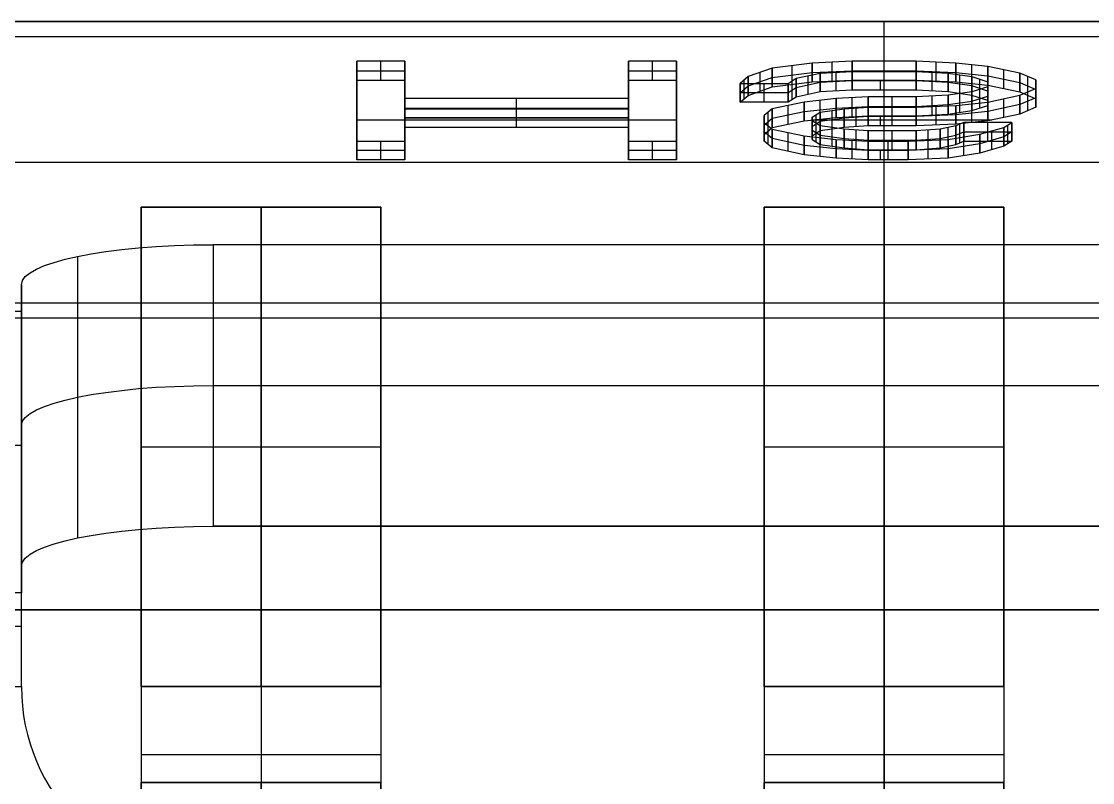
# Model space of a CAD drawing. Header units: inches. Extents: x 0 to 2.1, y -0.07 to 2.7.
# Drawn here: x 1.46693 to 1.51093, y 0.14563 to 0.17687 of the extents above; entities that cross this region are included whole.
import ezdxf

# ---------------------------------------------------------------- set-up
doc = ezdxf.new("R2010")
doc.units = ezdxf.units.IN
doc.header["$LTSCALE"] = 0.03937
doc.header["$MEASUREMENT"] = 0
doc.layers.add('freetronics11$components', color=254, linetype='Continuous', true_color=0xe6e6e6)

msp = doc.modelspace()

# ---------------------------------------------------------------- linework, layer by layer
at = {"layer": 'freetronics11$components', "color": 254, "true_color": 0xe6e6e6}
for p, q in [((1.43937, 0.176869, -0.094997), (1.565354, 0.176869, -0.094997)), ((1.565354, 0.176869, -0.094997), (1.43937, 0.176869, -0.094997)), ((1.502362, 0.175232, -0.102699), (1.502362, 0.176869, -0.094997)), ((1.502362, 0.165316, -0.092541), (1.502362, 0.176869, -0.094997)), ((1.591692, 0.176239, -0.097959), (1.413033, 0.176239, -0.097959)), ((1.482677, 0.175232, -0.102699), (1.480709, 0.175232, -0.102699)), ((1.480709, 0.175232, -0.102699), (1.480709, 0.171958, -0.118103)), ((1.482677, 0.175232, -0.102699), (1.480709, 0.175232, -0.102699)), ((1.480709, 0.175232, -0.102699), (1.480709, 0.174462, -0.102535)), ((1.480709, 0.175232, -0.102699), (1.480709, 0.171958, -0.118103)), ((1.480709, 0.174462, -0.102535), (1.480709, 0.175232, -0.102699)), ((1.481693, 0.174462, -0.102535), (1.481693, 0.175232, -0.102699)), ((1.482677, 0.173699, -0.109909), (1.482677, 0.175232, -0.102699)), ((1.482677, 0.173699, -0.109909), (1.482677, 0.175232, -0.102699)), ((1.482677, 0.175232, -0.102699), (1.482677, 0.174462, -0.102535)), ((1.482677, 0.174462, -0.102535), (1.482677, 0.175232, -0.102699)), ((1.493832, 0.175232, -0.102699), (1.491864, 0.175232, -0.102699)), ((1.491864, 0.175232, -0.102699), (1.491864, 0.173699, -0.109909)), ((1.493832, 0.175232, -0.102699), (1.491864, 0.175232, -0.102699)), ((1.491864, 0.175232, -0.102699), (1.491864, 0.174462, -0.102535)), ((1.491864, 0.175232, -0.102699), (1.491864, 0.173699, -0.109909)), ((1.491864, 0.174462, -0.102535), (1.491864, 0.175232, -0.102699)), ((1.492848, 0.174462, -0.102535), (1.492848, 0.175232, -0.102699)), ((1.493832, 0.171958, -0.118103), (1.493832, 0.175232, -0.102699)), ((1.493832, 0.171958, -0.118103), (1.493832, 0.175232, -0.102699)), ((1.493832, 0.175232, -0.102699), (1.493832, 0.174462, -0.102535)), ((1.493832, 0.174462, -0.102535), (1.493832, 0.175232, -0.102699)), ((1.499409, 0.175162, -0.103026), (1.497769, 0.174953, -0.10401)), ((1.499409, 0.175162, -0.103026), (1.497769, 0.174953, -0.10401)), ((1.50105, 0.175232, -0.102699), (1.499409, 0.175162, -0.103026)), ((1.50105, 0.175232, -0.102699), (1.499409, 0.175162, -0.103026)), ((1.499409, 0.175162, -0.103026), (1.499409, 0.174392, -0.102863)), ((1.499409, 0.174392, -0.102863), (1.499409, 0.175162, -0.103026)), ((1.50023, 0.174427, -0.102699), (1.50023, 0.175197, -0.102863)), ((1.503675, 0.175232, -0.102699), (1.50105, 0.175232, -0.102699)), ((1.503675, 0.175232, -0.102699), (1.50105, 0.175232, -0.102699)), ((1.50105, 0.175232, -0.102699), (1.50105, 0.174462, -0.102535)), ((1.50105, 0.174462, -0.102535), (1.50105, 0.175232, -0.102699)), ((1.502362, 0.174462, -0.102535), (1.502362, 0.175232, -0.102699)), ((1.505315, 0.175162, -0.103026), (1.503675, 0.175232, -0.102699)), ((1.505315, 0.175162, -0.103026), (1.503675, 0.175232, -0.102699)), ((1.503675, 0.175232, -0.102699), (1.503675, 0.174462, -0.102535)), ((1.503675, 0.174462, -0.102535), (1.503675, 0.175232, -0.102699)), ((1.504495, 0.174427, -0.102699), (1.504495, 0.175197, -0.102863)), ((1.506627, 0.175023, -0.103682), (1.505315, 0.175162, -0.103026)), ((1.506627, 0.175023, -0.103682), (1.505315, 0.175162, -0.103026)), ((1.505315, 0.175162, -0.103026), (1.505315, 0.174392, -0.102863)), ((1.505315, 0.174392, -0.102863), (1.505315, 0.175162, -0.103026)), ((1.480709, 0.174847, -0.102617), (1.482677, 0.174847, -0.102617)), ((1.480709, 0.171573, -0.118021), (1.480709, 0.174847, -0.102617)), ((1.482677, 0.174847, -0.102617), (1.482677, 0.173314, -0.109827)), ((1.491864, 0.174847, -0.102617), (1.493832, 0.174847, -0.102617)), ((1.491864, 0.173314, -0.109827), (1.491864, 0.174847, -0.102617)), ((1.493832, 0.174847, -0.102617), (1.493832, 0.171573, -0.118021)), ((1.497769, 0.174953, -0.10401), (1.496785, 0.174605, -0.105648)), ((1.497769, 0.174953, -0.10401), (1.496785, 0.174605, -0.105648)), ((1.497277, 0.174009, -0.104665), (1.497277, 0.174779, -0.104829)), ((1.497769, 0.174953, -0.10401), (1.497769, 0.174183, -0.103846)), ((1.497769, 0.174183, -0.103846), (1.497769, 0.174953, -0.10401)), ((1.497769, 0.174568, -0.103928), (1.499409, 0.174777, -0.102945)), ((1.498589, 0.174287, -0.103354), (1.498589, 0.175058, -0.103518)), ((1.498753, 0.174535, -0.105976), (1.499738, 0.174744, -0.104993)), ((1.498753, 0.174535, -0.105976), (1.499738, 0.174744, -0.104993)), ((1.499409, 0.174777, -0.102945), (1.50105, 0.174847, -0.102617)), ((1.499738, 0.174744, -0.104993), (1.50105, 0.174814, -0.104665)), ((1.499738, 0.174744, -0.104993), (1.50105, 0.174814, -0.104665)), ((1.499738, 0.174744, -0.104993), (1.499738, 0.173974, -0.104829)), ((1.499738, 0.173974, -0.104829), (1.499738, 0.174744, -0.104993)), ((1.500394, 0.174009, -0.104665), (1.500394, 0.174779, -0.104829)), ((1.50105, 0.174847, -0.102617), (1.503675, 0.174847, -0.102617)), ((1.50105, 0.174814, -0.104665), (1.503675, 0.174814, -0.104665)), ((1.50105, 0.174814, -0.104665), (1.50105, 0.174044, -0.104501)), ((1.50105, 0.174814, -0.104665), (1.503675, 0.174814, -0.104665)), ((1.50105, 0.174044, -0.104501), (1.50105, 0.174814, -0.104665)), ((1.502362, 0.173769, -0.109581), (1.502362, 0.174814, -0.104665)), ((1.502362, 0.174044, -0.104501), (1.502362, 0.174814, -0.104665)), ((1.503675, 0.174847, -0.102617), (1.505315, 0.174777, -0.102945)), ((1.503675, 0.174814, -0.104665), (1.504987, 0.174744, -0.104993)), ((1.503675, 0.174814, -0.104665), (1.503675, 0.174044, -0.104501)), ((1.503675, 0.174814, -0.104665), (1.504987, 0.174744, -0.104993)), ((1.503675, 0.174044, -0.104501), (1.503675, 0.174814, -0.104665)), ((1.504331, 0.174009, -0.104665), (1.504331, 0.174779, -0.104829)), ((1.504987, 0.174744, -0.104993), (1.505971, 0.174605, -0.105648)), ((1.504987, 0.174744, -0.104993), (1.504987, 0.173974, -0.104829)), ((1.504987, 0.174744, -0.104993), (1.505971, 0.174605, -0.105648)), ((1.504987, 0.173974, -0.104829), (1.504987, 0.174744, -0.104993)), ((1.505315, 0.174777, -0.102945), (1.506627, 0.174638, -0.1036)), ((1.505479, 0.173904, -0.105157), (1.505479, 0.174674, -0.105321)), ((1.505971, 0.174322, -0.10319), (1.505971, 0.175092, -0.103354)), ((1.50794, 0.174744, -0.104993), (1.506627, 0.175023, -0.103682)), ((1.50794, 0.174744, -0.104993), (1.506627, 0.175023, -0.103682)), ((1.506627, 0.175023, -0.103682), (1.506627, 0.174253, -0.103518)), ((1.506627, 0.174253, -0.103518), (1.506627, 0.175023, -0.103682)), ((1.507283, 0.174113, -0.104174), (1.507283, 0.174883, -0.104337)), ((1.508596, 0.174466, -0.106304), (1.50794, 0.174744, -0.104993)), ((1.508596, 0.174466, -0.106304), (1.50794, 0.174744, -0.104993)), ((1.50794, 0.174744, -0.104993), (1.50794, 0.173974, -0.104829)), ((1.50794, 0.173974, -0.104829), (1.50794, 0.174744, -0.104993)), ((1.480709, 0.174462, -0.102535), (1.482677, 0.174462, -0.102535)), ((1.480709, 0.171187, -0.117939), (1.480709, 0.174462, -0.102535)), ((1.480709, 0.171187, -0.117939), (1.480709, 0.174462, -0.102535)), ((1.480709, 0.174462, -0.102535), (1.482677, 0.174462, -0.102535)), ((1.482677, 0.173695, -0.10614), (1.482677, 0.174466, -0.106304)), ((1.482677, 0.174462, -0.102535), (1.482677, 0.172929, -0.109745)), ((1.482677, 0.174462, -0.102535), (1.482677, 0.172929, -0.109745)), ((1.491864, 0.173695, -0.10614), (1.491864, 0.174466, -0.106304)), ((1.491864, 0.174462, -0.102535), (1.493832, 0.174462, -0.102535)), ((1.491864, 0.172929, -0.109745), (1.491864, 0.174462, -0.102535)), ((1.491864, 0.172929, -0.109745), (1.491864, 0.174462, -0.102535)), ((1.491864, 0.174462, -0.102535), (1.493832, 0.174462, -0.102535)), ((1.493832, 0.174462, -0.102535), (1.493832, 0.171187, -0.117939)), ((1.493832, 0.174462, -0.102535), (1.493832, 0.171187, -0.117939)), ((1.496785, 0.174605, -0.105648), (1.496457, 0.174326, -0.106959)), ((1.496785, 0.174605, -0.105648), (1.496457, 0.174326, -0.106959)), ((1.496457, 0.174326, -0.106959), (1.498425, 0.174326, -0.106959)), ((1.496457, 0.174326, -0.106959), (1.496457, 0.173556, -0.106796)), ((1.496457, 0.174326, -0.106959), (1.498425, 0.174326, -0.106959)), ((1.496457, 0.173556, -0.106796), (1.496457, 0.174326, -0.106959)), ((1.496621, 0.173695, -0.10614), (1.496621, 0.174466, -0.106304)), ((1.496785, 0.174605, -0.105648), (1.496785, 0.173835, -0.105485)), ((1.496785, 0.173835, -0.105485), (1.496785, 0.174605, -0.105648)), ((1.496785, 0.17422, -0.105566), (1.497769, 0.174568, -0.103928)), ((1.497441, 0.173556, -0.106796), (1.497441, 0.174326, -0.106959)), ((1.497769, 0.174183, -0.103846), (1.499409, 0.174392, -0.102863)), ((1.497769, 0.174183, -0.103846), (1.499409, 0.174392, -0.102863)), ((1.498425, 0.174326, -0.106959), (1.498753, 0.174535, -0.105976)), ((1.498425, 0.174326, -0.106959), (1.498753, 0.174535, -0.105976)), ((1.498425, 0.174326, -0.106959), (1.498425, 0.173556, -0.106796)), ((1.498425, 0.173556, -0.106796), (1.498425, 0.174326, -0.106959)), ((1.498589, 0.17366, -0.106304), (1.498589, 0.174431, -0.106468)), ((1.498753, 0.174535, -0.105976), (1.498753, 0.173765, -0.105812)), ((1.498753, 0.173765, -0.105812), (1.498753, 0.174535, -0.105976)), ((1.499738, 0.174359, -0.104911), (1.498753, 0.17415, -0.105894)), ((1.499245, 0.173869, -0.105321), (1.499245, 0.17464, -0.105484)), ((1.499409, 0.174392, -0.102863), (1.50105, 0.174462, -0.102535)), ((1.499409, 0.174392, -0.102863), (1.50105, 0.174462, -0.102535)), ((1.50105, 0.174429, -0.104583), (1.499738, 0.174359, -0.104911)), ((1.50105, 0.174462, -0.102535), (1.503675, 0.174462, -0.102535)), ((1.50105, 0.174462, -0.102535), (1.503675, 0.174462, -0.102535)), ((1.503675, 0.174429, -0.104583), (1.50105, 0.174429, -0.104583)), ((1.502198, 0.174462, -0.102535), (1.502198, 0.174044, -0.104501)), ((1.503675, 0.174462, -0.102535), (1.505315, 0.174392, -0.102863)), ((1.503675, 0.174462, -0.102535), (1.505315, 0.174392, -0.102863)), ((1.504987, 0.174359, -0.104911), (1.503675, 0.174429, -0.104583)), ((1.505971, 0.17422, -0.105566), (1.504987, 0.174359, -0.104911)), ((1.505315, 0.174392, -0.102863), (1.506627, 0.174253, -0.103518)), ((1.505315, 0.174392, -0.102863), (1.506627, 0.174253, -0.103518)), ((1.505971, 0.174605, -0.105648), (1.506627, 0.174396, -0.106632)), ((1.505971, 0.174605, -0.105648), (1.505971, 0.173835, -0.105485)), ((1.505971, 0.174605, -0.105648), (1.506627, 0.174396, -0.106632)), ((1.505971, 0.173835, -0.105485), (1.505971, 0.174605, -0.105648)), ((1.506299, 0.17373, -0.105976), (1.506299, 0.1745, -0.10614)), ((1.506627, 0.174638, -0.1036), (1.50794, 0.174359, -0.104911)), ((1.506627, 0.174396, -0.106632), (1.506627, 0.174187, -0.107615)), ((1.506627, 0.174396, -0.106632), (1.506627, 0.173626, -0.106468)), ((1.506627, 0.174396, -0.106632), (1.506627, 0.174187, -0.107615)), ((1.506627, 0.173626, -0.106468), (1.506627, 0.174396, -0.106632)), ((1.506627, 0.173521, -0.106959), (1.506627, 0.174291, -0.107123)), ((1.506627, 0.174253, -0.103518), (1.50794, 0.173974, -0.104829)), ((1.506627, 0.174253, -0.103518), (1.50794, 0.173974, -0.104829)), ((1.50794, 0.174359, -0.104911), (1.508596, 0.17408, -0.106222)), ((1.508268, 0.173835, -0.105485), (1.508268, 0.174605, -0.105648)), ((1.508596, 0.174117, -0.107943), (1.508596, 0.174466, -0.106304)), ((1.508596, 0.174117, -0.107943), (1.508596, 0.174466, -0.106304)), ((1.508596, 0.174466, -0.106304), (1.508596, 0.173695, -0.10614)), ((1.508596, 0.173695, -0.10614), (1.508596, 0.174466, -0.106304)), ((1.508596, 0.173521, -0.106959), (1.508596, 0.174291, -0.107123)), ((1.496457, 0.173941, -0.106877), (1.496785, 0.17422, -0.105566)), ((1.498425, 0.173941, -0.106877), (1.496457, 0.173941, -0.106877)), ((1.496457, 0.173556, -0.106796), (1.496785, 0.173835, -0.105485)), ((1.496457, 0.173556, -0.106796), (1.496785, 0.173835, -0.105485)), ((1.496785, 0.173835, -0.105485), (1.497769, 0.174183, -0.103846)), ((1.496785, 0.173835, -0.105485), (1.497769, 0.174183, -0.103846)), ((1.498753, 0.17415, -0.105894), (1.498425, 0.173941, -0.106877)), ((1.499738, 0.173974, -0.104829), (1.498753, 0.173765, -0.105812)), ((1.499738, 0.173974, -0.104829), (1.498753, 0.173765, -0.105812)), ((1.50105, 0.174044, -0.104501), (1.499738, 0.173974, -0.104829)), ((1.50105, 0.174044, -0.104501), (1.499738, 0.173974, -0.104829)), ((1.503675, 0.174044, -0.104501), (1.50105, 0.174044, -0.104501)), ((1.503675, 0.174044, -0.104501), (1.50105, 0.174044, -0.104501)), ((1.504987, 0.173974, -0.104829), (1.503675, 0.174044, -0.104501)), ((1.504987, 0.173974, -0.104829), (1.503675, 0.174044, -0.104501)), ((1.504987, 0.173839, -0.109253), (1.503675, 0.173769, -0.109581)), ((1.504987, 0.173839, -0.109253), (1.503675, 0.173769, -0.109581)), ((1.504331, 0.173034, -0.109254), (1.504331, 0.173804, -0.109417)), ((1.505971, 0.173978, -0.108598), (1.504987, 0.173839, -0.109253)), ((1.505971, 0.173978, -0.108598), (1.504987, 0.173839, -0.109253)), ((1.505971, 0.173835, -0.105485), (1.504987, 0.173974, -0.104829)), ((1.505971, 0.173835, -0.105485), (1.504987, 0.173974, -0.104829)), ((1.504987, 0.173839, -0.109253), (1.504987, 0.173068, -0.10909)), ((1.504987, 0.173068, -0.10909), (1.504987, 0.173839, -0.109253)), ((1.505479, 0.173138, -0.108762), (1.505479, 0.173908, -0.108926)), ((1.506627, 0.174011, -0.10655), (1.505971, 0.17422, -0.105566)), ((1.506627, 0.174187, -0.107615), (1.505971, 0.173978, -0.108598)), ((1.506627, 0.174187, -0.107615), (1.505971, 0.173978, -0.108598)), ((1.505971, 0.173978, -0.108598), (1.505971, 0.173208, -0.108434)), ((1.505971, 0.173208, -0.108434), (1.505971, 0.173978, -0.108598)), ((1.506627, 0.173626, -0.106468), (1.505971, 0.173835, -0.105485)), ((1.506627, 0.173626, -0.106468), (1.505971, 0.173835, -0.105485)), ((1.505971, 0.173593, -0.108516), (1.506627, 0.173802, -0.107533)), ((1.506299, 0.173312, -0.107943), (1.506299, 0.174082, -0.108106)), ((1.506627, 0.174187, -0.107615), (1.506627, 0.173417, -0.107451)), ((1.506627, 0.173417, -0.107451), (1.506627, 0.174187, -0.107615)), ((1.506627, 0.173802, -0.107533), (1.506627, 0.174011, -0.10655)), ((1.506627, 0.17356, -0.110564), (1.50794, 0.173839, -0.109253)), ((1.506627, 0.17356, -0.110564), (1.50794, 0.173839, -0.109253)), ((1.50794, 0.173839, -0.109253), (1.508596, 0.174117, -0.107943)), ((1.50794, 0.173839, -0.109253), (1.508596, 0.174117, -0.107943)), ((1.50794, 0.173974, -0.104829), (1.508596, 0.173695, -0.10614)), ((1.50794, 0.173974, -0.104829), (1.508596, 0.173695, -0.10614)), ((1.50794, 0.173839, -0.109253), (1.50794, 0.173068, -0.10909)), ((1.50794, 0.173068, -0.10909), (1.50794, 0.173839, -0.109253)), ((1.508268, 0.173208, -0.108434), (1.508268, 0.173978, -0.108598)), ((1.508596, 0.174117, -0.107943), (1.508596, 0.173347, -0.107779)), ((1.508596, 0.173347, -0.107779), (1.508596, 0.174117, -0.107943)), ((1.508596, 0.17408, -0.106222), (1.508596, 0.173732, -0.107861)), ((1.480709, 0.172825, -0.110237), (1.480709, 0.173595, -0.110401)), ((1.491864, 0.173699, -0.109909), (1.482677, 0.173699, -0.109909)), ((1.482677, 0.172929, -0.109745), (1.482677, 0.173699, -0.109909)), ((1.491864, 0.173699, -0.109909), (1.482677, 0.173699, -0.109909)), ((1.482677, 0.173699, -0.109909), (1.482677, 0.172929, -0.109745)), ((1.48727, 0.172929, -0.109745), (1.48727, 0.173699, -0.109909)), ((1.491864, 0.173699, -0.109909), (1.491864, 0.172929, -0.109745)), ((1.491864, 0.172929, -0.109745), (1.491864, 0.173699, -0.109909)), ((1.493832, 0.172825, -0.110237), (1.493832, 0.173595, -0.110401)), ((1.498425, 0.173556, -0.106796), (1.496457, 0.173556, -0.106796)), ((1.498425, 0.173556, -0.106796), (1.496457, 0.173556, -0.106796)), ((1.499081, 0.17356, -0.110564), (1.497769, 0.173281, -0.111875)), ((1.499081, 0.17356, -0.110564), (1.497769, 0.173281, -0.111875)), ((1.498753, 0.173765, -0.105812), (1.498425, 0.173556, -0.106796)), ((1.498753, 0.173765, -0.105812), (1.498425, 0.173556, -0.106796)), ((1.498425, 0.17265, -0.111056), (1.498425, 0.173421, -0.11122)), ((1.500394, 0.173699, -0.109909), (1.499081, 0.17356, -0.110564)), ((1.500394, 0.173699, -0.109909), (1.499081, 0.17356, -0.110564)), ((1.499081, 0.17356, -0.110564), (1.499081, 0.17279, -0.110401)), ((1.499081, 0.17279, -0.110401), (1.499081, 0.17356, -0.110564)), ((1.499738, 0.172859, -0.110073), (1.499738, 0.17363, -0.110237)), ((1.501706, 0.173769, -0.109581), (1.500394, 0.173699, -0.109909)), ((1.501706, 0.173769, -0.109581), (1.500394, 0.173699, -0.109909)), ((1.500394, 0.173699, -0.109909), (1.500394, 0.172929, -0.109745)), ((1.500394, 0.172929, -0.109745), (1.500394, 0.173699, -0.109909)), ((1.500394, 0.173314, -0.109827), (1.501706, 0.173384, -0.109499)), ((1.500722, 0.173281, -0.111875), (1.501706, 0.173351, -0.111548)), ((1.500722, 0.173281, -0.111875), (1.501706, 0.173351, -0.111548)), ((1.50105, 0.172964, -0.109581), (1.50105, 0.173734, -0.109745)), ((1.503675, 0.173769, -0.109581), (1.501706, 0.173769, -0.109581)), ((1.503675, 0.173769, -0.109581), (1.501706, 0.173769, -0.109581)), ((1.501706, 0.173769, -0.109581), (1.501706, 0.172999, -0.109418)), ((1.501706, 0.172999, -0.109418), (1.501706, 0.173769, -0.109581)), ((1.501706, 0.173384, -0.109499), (1.503675, 0.173384, -0.109499)), ((1.501706, 0.173351, -0.111548), (1.503675, 0.173351, -0.111548)), ((1.501706, 0.173351, -0.111548), (1.501706, 0.172581, -0.111384)), ((1.501706, 0.173351, -0.111548), (1.503675, 0.173351, -0.111548)), ((1.501706, 0.172581, -0.111384), (1.501706, 0.173351, -0.111548)), ((1.502362, 0.172376, -0.116136), (1.502362, 0.173351, -0.111548)), ((1.50269, 0.172999, -0.109418), (1.50269, 0.173769, -0.109581)), ((1.50269, 0.172581, -0.111384), (1.50269, 0.173351, -0.111548)), ((1.503675, 0.173769, -0.109581), (1.503675, 0.172999, -0.109418)), ((1.503675, 0.172999, -0.109418), (1.503675, 0.173769, -0.109581)), ((1.503675, 0.173384, -0.109499), (1.504987, 0.173453, -0.109172)), ((1.503675, 0.173351, -0.111548), (1.505315, 0.173421, -0.11122)), ((1.503675, 0.173351, -0.111548), (1.505315, 0.173421, -0.11122)), ((1.503675, 0.173351, -0.111548), (1.503675, 0.172581, -0.111384)), ((1.503675, 0.172581, -0.111384), (1.503675, 0.173351, -0.111548)), ((1.504495, 0.172616, -0.11122), (1.504495, 0.173386, -0.111384)), ((1.504987, 0.173453, -0.109172), (1.505971, 0.173593, -0.108516)), ((1.505315, 0.173421, -0.11122), (1.506627, 0.17356, -0.110564)), ((1.505315, 0.173421, -0.11122), (1.506627, 0.17356, -0.110564)), ((1.505315, 0.173421, -0.11122), (1.505315, 0.17265, -0.111056)), ((1.505315, 0.17265, -0.111056), (1.505315, 0.173421, -0.11122)), ((1.505971, 0.17272, -0.110728), (1.505971, 0.17349, -0.110892)), ((1.505971, 0.173208, -0.108434), (1.506627, 0.173417, -0.107451)), ((1.505971, 0.173208, -0.108434), (1.506627, 0.173417, -0.107451)), ((1.506627, 0.173417, -0.107451), (1.506627, 0.173626, -0.106468)), ((1.506627, 0.173417, -0.107451), (1.506627, 0.173626, -0.106468)), ((1.506627, 0.17356, -0.110564), (1.506627, 0.17279, -0.110401)), ((1.506627, 0.17279, -0.110401), (1.506627, 0.17356, -0.110564)), ((1.50794, 0.173453, -0.109172), (1.506627, 0.173175, -0.110483)), ((1.507283, 0.172929, -0.109745), (1.507283, 0.173699, -0.109909)), ((1.508596, 0.173732, -0.107861), (1.50794, 0.173453, -0.109172)), ((1.508596, 0.173347, -0.107779), (1.50794, 0.173068, -0.10909)), ((1.508596, 0.173347, -0.107779), (1.50794, 0.173068, -0.10909)), ((1.508596, 0.173695, -0.10614), (1.508596, 0.173347, -0.107779)), ((1.508596, 0.173695, -0.10614), (1.508596, 0.173347, -0.107779)), ((1.482677, 0.173314, -0.109827), (1.491864, 0.173314, -0.109827)), ((1.482677, 0.171958, -0.118103), (1.482677, 0.173281, -0.111875)), ((1.482677, 0.173281, -0.111875), (1.491864, 0.173281, -0.111875)), ((1.482677, 0.171958, -0.118103), (1.482677, 0.173281, -0.111875)), ((1.482677, 0.173281, -0.111875), (1.482677, 0.172511, -0.111712)), ((1.482677, 0.173281, -0.111875), (1.491864, 0.173281, -0.111875)), ((1.482677, 0.172511, -0.111712), (1.482677, 0.173281, -0.111875)), ((1.482677, 0.172929, -0.109745), (1.491864, 0.172929, -0.109745)), ((1.482677, 0.172929, -0.109745), (1.491864, 0.172929, -0.109745)), ((1.48727, 0.172511, -0.111712), (1.48727, 0.173281, -0.111875)), ((1.491864, 0.173281, -0.111875), (1.491864, 0.171958, -0.118103)), ((1.491864, 0.173281, -0.111875), (1.491864, 0.172511, -0.111712)), ((1.491864, 0.173281, -0.111875), (1.491864, 0.171958, -0.118103)), ((1.491864, 0.172511, -0.111712), (1.491864, 0.173281, -0.111875)), ((1.497769, 0.173281, -0.111875), (1.497441, 0.173003, -0.113186)), ((1.497769, 0.173281, -0.111875), (1.497441, 0.173003, -0.113186)), ((1.497441, 0.173003, -0.113186), (1.497441, 0.172724, -0.114497)), ((1.497441, 0.173003, -0.113186), (1.497441, 0.172232, -0.113023)), ((1.497441, 0.173003, -0.113186), (1.497441, 0.172724, -0.114497)), ((1.497441, 0.172232, -0.113023), (1.497441, 0.173003, -0.113186)), ((1.497605, 0.172372, -0.112367), (1.497605, 0.173142, -0.112531)), ((1.497769, 0.173281, -0.111875), (1.497769, 0.172511, -0.111712)), ((1.497769, 0.172511, -0.111712), (1.497769, 0.173281, -0.111875)), ((1.497769, 0.172896, -0.111794), (1.499081, 0.173175, -0.110483)), ((1.499081, 0.173175, -0.110483), (1.500394, 0.173314, -0.109827)), ((1.499081, 0.17279, -0.110401), (1.500394, 0.172929, -0.109745)), ((1.499081, 0.17279, -0.110401), (1.500394, 0.172929, -0.109745)), ((1.499409, 0.172933, -0.113514), (1.499738, 0.173142, -0.112531)), ((1.499409, 0.172933, -0.113514), (1.499738, 0.173142, -0.112531)), ((1.499409, 0.172794, -0.11417), (1.499409, 0.172933, -0.113514)), ((1.499409, 0.172794, -0.11417), (1.499409, 0.172933, -0.113514)), ((1.499409, 0.172933, -0.113514), (1.499409, 0.172163, -0.11335)), ((1.499409, 0.172163, -0.11335), (1.499409, 0.172933, -0.113514)), ((1.499573, 0.172267, -0.112859), (1.499573, 0.173037, -0.113023)), ((1.499738, 0.173142, -0.112531), (1.500722, 0.173281, -0.111875)), ((1.499738, 0.173142, -0.112531), (1.500722, 0.173281, -0.111875)), ((1.499738, 0.173142, -0.112531), (1.499738, 0.172372, -0.112367)), ((1.499738, 0.172372, -0.112367), (1.499738, 0.173142, -0.112531)), ((1.50023, 0.172441, -0.112039), (1.50023, 0.173212, -0.112203)), ((1.500394, 0.172929, -0.109745), (1.501706, 0.172999, -0.109418)), ((1.500394, 0.172929, -0.109745), (1.501706, 0.172999, -0.109418)), ((1.500722, 0.173281, -0.111875), (1.500722, 0.172511, -0.111712)), ((1.500722, 0.172511, -0.111712), (1.500722, 0.173281, -0.111875)), ((1.501706, 0.172966, -0.111466), (1.500722, 0.172896, -0.111794)), ((1.501214, 0.172546, -0.111548), (1.501214, 0.173316, -0.111712)), ((1.501706, 0.172999, -0.109418), (1.503675, 0.172999, -0.109418)), ((1.501706, 0.172999, -0.109418), (1.503675, 0.172999, -0.109418)), ((1.503675, 0.172966, -0.111466), (1.501706, 0.172966, -0.111466)), ((1.502198, 0.172999, -0.109418), (1.502198, 0.172581, -0.111384)), ((1.503675, 0.172999, -0.109418), (1.504987, 0.173068, -0.10909)), ((1.503675, 0.172999, -0.109418), (1.504987, 0.173068, -0.10909)), ((1.505315, 0.173035, -0.111138), (1.503675, 0.172966, -0.111466)), ((1.504987, 0.173068, -0.10909), (1.505971, 0.173208, -0.108434)), ((1.504987, 0.173068, -0.10909), (1.505971, 0.173208, -0.108434)), ((1.506627, 0.173175, -0.110483), (1.505315, 0.173035, -0.111138)), ((1.50794, 0.173068, -0.10909), (1.506627, 0.17279, -0.110401)), ((1.50794, 0.173068, -0.10909), (1.506627, 0.17279, -0.110401)), ((1.480709, 0.172825, -0.110237), (1.493832, 0.172825, -0.110237)), ((1.482677, 0.172896, -0.111794), (1.482677, 0.171573, -0.118021)), ((1.491864, 0.172896, -0.111794), (1.482677, 0.172896, -0.111794)), ((1.482677, 0.171849, -0.114825), (1.482677, 0.172619, -0.114989)), ((1.482677, 0.172511, -0.111712), (1.482677, 0.171187, -0.117939)), ((1.491864, 0.172511, -0.111712), (1.482677, 0.172511, -0.111712)), ((1.491864, 0.172511, -0.111712), (1.482677, 0.172511, -0.111712)), ((1.482677, 0.172511, -0.111712), (1.482677, 0.171187, -0.117939)), ((1.491864, 0.171573, -0.118021), (1.491864, 0.172896, -0.111794)), ((1.491864, 0.171849, -0.114825), (1.491864, 0.172619, -0.114989)), ((1.491864, 0.171187, -0.117939), (1.491864, 0.172511, -0.111712)), ((1.491864, 0.171187, -0.117939), (1.491864, 0.172511, -0.111712)), ((1.497441, 0.172617, -0.113105), (1.497769, 0.172896, -0.111794)), ((1.497441, 0.172093, -0.113678), (1.497441, 0.172863, -0.113842)), ((1.497441, 0.172724, -0.114497), (1.497769, 0.172445, -0.115808)), ((1.497441, 0.172724, -0.114497), (1.497441, 0.171954, -0.114334)), ((1.497441, 0.172724, -0.114497), (1.497769, 0.172445, -0.115808)), ((1.497441, 0.171954, -0.114334), (1.497441, 0.172724, -0.114497)), ((1.497441, 0.172339, -0.114416), (1.497441, 0.172617, -0.113105)), ((1.497441, 0.172232, -0.113023), (1.497769, 0.172511, -0.111712)), ((1.497441, 0.172232, -0.113023), (1.497769, 0.172511, -0.111712)), ((1.497605, 0.171814, -0.114989), (1.497605, 0.172585, -0.115153)), ((1.497769, 0.172511, -0.111712), (1.499081, 0.17279, -0.110401)), ((1.497769, 0.172511, -0.111712), (1.499081, 0.17279, -0.110401)), ((1.499409, 0.172093, -0.113678), (1.499409, 0.172863, -0.113842)), ((1.499409, 0.172825, -0.110237), (1.506791, 0.172825, -0.110237)), ((1.499738, 0.172585, -0.115153), (1.499409, 0.172794, -0.11417)), ((1.499738, 0.172585, -0.115153), (1.499409, 0.172794, -0.11417)), ((1.499409, 0.172794, -0.11417), (1.499409, 0.172023, -0.114006)), ((1.499409, 0.172023, -0.114006), (1.499409, 0.172794, -0.11417)), ((1.499738, 0.172757, -0.112449), (1.499409, 0.172548, -0.113432)), ((1.499409, 0.172548, -0.113432), (1.499409, 0.172408, -0.114088)), ((1.499573, 0.171919, -0.114498), (1.499573, 0.172689, -0.114661)), ((1.500722, 0.172896, -0.111794), (1.499738, 0.172757, -0.112449)), ((1.500722, 0.172445, -0.115808), (1.499738, 0.172585, -0.115153)), ((1.500722, 0.172445, -0.115808), (1.499738, 0.172585, -0.115153)), ((1.499738, 0.172585, -0.115153), (1.499738, 0.171814, -0.114989)), ((1.499738, 0.171814, -0.114989), (1.499738, 0.172585, -0.115153)), ((1.500722, 0.172511, -0.111712), (1.499738, 0.172372, -0.112367)), ((1.500722, 0.172511, -0.111712), (1.499738, 0.172372, -0.112367)), ((1.50023, 0.171745, -0.115317), (1.50023, 0.172515, -0.115481)), ((1.501706, 0.172581, -0.111384), (1.500722, 0.172511, -0.111712)), ((1.501706, 0.172581, -0.111384), (1.500722, 0.172511, -0.111712)), ((1.503675, 0.172581, -0.111384), (1.501706, 0.172581, -0.111384)), ((1.503675, 0.172581, -0.111384), (1.501706, 0.172581, -0.111384)), ((1.505315, 0.17265, -0.111056), (1.503675, 0.172581, -0.111384)), ((1.505315, 0.17265, -0.111056), (1.503675, 0.172581, -0.111384)), ((1.505315, 0.172585, -0.115153), (1.504659, 0.172445, -0.115808)), ((1.505315, 0.172585, -0.115153), (1.504659, 0.172445, -0.115808)), ((1.504987, 0.171745, -0.115317), (1.504987, 0.172515, -0.115481)), ((1.506627, 0.17279, -0.110401), (1.505315, 0.17265, -0.111056)), ((1.506627, 0.17279, -0.110401), (1.505315, 0.17265, -0.111056)), ((1.505643, 0.172724, -0.114497), (1.505315, 0.172585, -0.115153)), ((1.505643, 0.172724, -0.114497), (1.505315, 0.172585, -0.115153)), ((1.505315, 0.172585, -0.115153), (1.505315, 0.171814, -0.114989)), ((1.505315, 0.171814, -0.114989), (1.505315, 0.172585, -0.115153)), ((1.505479, 0.171884, -0.114661), (1.505479, 0.172654, -0.114825)), ((1.507612, 0.172724, -0.114497), (1.505643, 0.172724, -0.114497)), ((1.507612, 0.172724, -0.114497), (1.505643, 0.172724, -0.114497)), ((1.505643, 0.172724, -0.114497), (1.505643, 0.171954, -0.114334)), ((1.505643, 0.171954, -0.114334), (1.505643, 0.172724, -0.114497)), ((1.506299, 0.172236, -0.116792), (1.507283, 0.172515, -0.115481)), ((1.506299, 0.172236, -0.116792), (1.507283, 0.172515, -0.115481)), ((1.506627, 0.171954, -0.114334), (1.506627, 0.172724, -0.114497)), ((1.507283, 0.172515, -0.115481), (1.507612, 0.172724, -0.114497)), ((1.507283, 0.172515, -0.115481), (1.507612, 0.172724, -0.114497)), ((1.507283, 0.172515, -0.115481), (1.507283, 0.171745, -0.115317)), ((1.507283, 0.171745, -0.115317), (1.507283, 0.172515, -0.115481)), ((1.507448, 0.171849, -0.114825), (1.507448, 0.172619, -0.114989)), ((1.507612, 0.171954, -0.114334), (1.507612, 0.172724, -0.114497)), ((1.507612, 0.172724, -0.114497), (1.507612, 0.171954, -0.114334)), ((1.497769, 0.17206, -0.115726), (1.497441, 0.172339, -0.114416)), ((1.497441, 0.171954, -0.114334), (1.497441, 0.172232, -0.113023)), ((1.497441, 0.171954, -0.114334), (1.497441, 0.172232, -0.113023)), ((1.497769, 0.172445, -0.115808), (1.499081, 0.172167, -0.117119)), ((1.497769, 0.172445, -0.115808), (1.497769, 0.171675, -0.115645)), ((1.497769, 0.172445, -0.115808), (1.499081, 0.172167, -0.117119)), ((1.497769, 0.171675, -0.115645), (1.497769, 0.172445, -0.115808)), ((1.499081, 0.171781, -0.117037), (1.497769, 0.17206, -0.115726)), ((1.498425, 0.171536, -0.1163), (1.498425, 0.172306, -0.116464)), ((1.499081, 0.172167, -0.117119), (1.500394, 0.172027, -0.117775)), ((1.499081, 0.172167, -0.117119), (1.499081, 0.171396, -0.116956)), ((1.499081, 0.172167, -0.117119), (1.500394, 0.172027, -0.117775)), ((1.499081, 0.171396, -0.116956), (1.499081, 0.172167, -0.117119)), ((1.499409, 0.172408, -0.114088), (1.499738, 0.172199, -0.115071)), ((1.499738, 0.172372, -0.112367), (1.499409, 0.172163, -0.11335)), ((1.499738, 0.172372, -0.112367), (1.499409, 0.172163, -0.11335)), ((1.499409, 0.172163, -0.11335), (1.499409, 0.172023, -0.114006)), ((1.499409, 0.172163, -0.11335), (1.499409, 0.172023, -0.114006)), ((1.499738, 0.172199, -0.115071), (1.500722, 0.17206, -0.115726)), ((1.499738, 0.171327, -0.117283), (1.499738, 0.172097, -0.117447)), ((1.500394, 0.172027, -0.117775), (1.501706, 0.171958, -0.118103)), ((1.500394, 0.172027, -0.117775), (1.500394, 0.171257, -0.117611)), ((1.500394, 0.172027, -0.117775), (1.501706, 0.171958, -0.118103)), ((1.500394, 0.171257, -0.117611), (1.500394, 0.172027, -0.117775)), ((1.501706, 0.172376, -0.116136), (1.500722, 0.172445, -0.115808)), ((1.501706, 0.172376, -0.116136), (1.500722, 0.172445, -0.115808)), ((1.500722, 0.172445, -0.115808), (1.500722, 0.171675, -0.115645)), ((1.500722, 0.171675, -0.115645), (1.500722, 0.172445, -0.115808)), ((1.500722, 0.17206, -0.115726), (1.501706, 0.17199, -0.116054)), ((1.501214, 0.17164, -0.115809), (1.501214, 0.17241, -0.115972)), ((1.503675, 0.172376, -0.116136), (1.501706, 0.172376, -0.116136)), ((1.503675, 0.172376, -0.116136), (1.501706, 0.172376, -0.116136)), ((1.501706, 0.172376, -0.116136), (1.501706, 0.171605, -0.115972)), ((1.501706, 0.171605, -0.115972), (1.501706, 0.172376, -0.116136)), ((1.50269, 0.171605, -0.115972), (1.50269, 0.172376, -0.116136)), ((1.503346, 0.171958, -0.118103), (1.504987, 0.172027, -0.117775)), ((1.503346, 0.171958, -0.118103), (1.504987, 0.172027, -0.117775)), ((1.504659, 0.172445, -0.115808), (1.503675, 0.172376, -0.116136)), ((1.504659, 0.172445, -0.115808), (1.503675, 0.172376, -0.116136)), ((1.503675, 0.172376, -0.116136), (1.503675, 0.171605, -0.115972)), ((1.503675, 0.171605, -0.115972), (1.503675, 0.172376, -0.116136)), ((1.503675, 0.17199, -0.116054), (1.504659, 0.17206, -0.115726)), ((1.504167, 0.17164, -0.115809), (1.504167, 0.17241, -0.115972)), ((1.504659, 0.172445, -0.115808), (1.504659, 0.171675, -0.115645)), ((1.504659, 0.171675, -0.115645), (1.504659, 0.172445, -0.115808)), ((1.504659, 0.17206, -0.115726), (1.505315, 0.172199, -0.115071)), ((1.504987, 0.172027, -0.117775), (1.506299, 0.172236, -0.116792)), ((1.504987, 0.172027, -0.117775), (1.506299, 0.172236, -0.116792)), ((1.504987, 0.172027, -0.117775), (1.504987, 0.171257, -0.117611)), ((1.504987, 0.171257, -0.117611), (1.504987, 0.172027, -0.117775)), ((1.505315, 0.172199, -0.115071), (1.505643, 0.172339, -0.114416)), ((1.505643, 0.172339, -0.114416), (1.507612, 0.172339, -0.114416)), ((1.505643, 0.171362, -0.117119), (1.505643, 0.172132, -0.117283)), ((1.506299, 0.172236, -0.116792), (1.506299, 0.171466, -0.116628)), ((1.506299, 0.171466, -0.116628), (1.506299, 0.172236, -0.116792)), ((1.507283, 0.17213, -0.115399), (1.506299, 0.171851, -0.11671)), ((1.506791, 0.171605, -0.115972), (1.506791, 0.172376, -0.116136)), ((1.507612, 0.172339, -0.114416), (1.507283, 0.17213, -0.115399)), ((1.480709, 0.171958, -0.118103), (1.482677, 0.171958, -0.118103)), ((1.480709, 0.171958, -0.118103), (1.480709, 0.171187, -0.117939)), ((1.480709, 0.171958, -0.118103), (1.482677, 0.171958, -0.118103)), ((1.480709, 0.171187, -0.117939), (1.480709, 0.171958, -0.118103)), ((1.481693, 0.171187, -0.117939), (1.481693, 0.171958, -0.118103)), ((1.482677, 0.171958, -0.118103), (1.482677, 0.171187, -0.117939)), ((1.482677, 0.171187, -0.117939), (1.482677, 0.171958, -0.118103)), ((1.491864, 0.171958, -0.118103), (1.493832, 0.171958, -0.118103)), ((1.491864, 0.171958, -0.118103), (1.491864, 0.171187, -0.117939)), ((1.491864, 0.171958, -0.118103), (1.493832, 0.171958, -0.118103)), ((1.491864, 0.171187, -0.117939), (1.491864, 0.171958, -0.118103)), ((1.492848, 0.171187, -0.117939), (1.492848, 0.171958, -0.118103)), ((1.493832, 0.171958, -0.118103), (1.493832, 0.171187, -0.117939)), ((1.493832, 0.171187, -0.117939), (1.493832, 0.171958, -0.118103)), ((1.497769, 0.171675, -0.115645), (1.497441, 0.171954, -0.114334)), ((1.497769, 0.171675, -0.115645), (1.497441, 0.171954, -0.114334)), ((1.499081, 0.171396, -0.116956), (1.497769, 0.171675, -0.115645)), ((1.499081, 0.171396, -0.116956), (1.497769, 0.171675, -0.115645)), ((1.500394, 0.171642, -0.117693), (1.499081, 0.171781, -0.117037)), ((1.499409, 0.172023, -0.114006), (1.499738, 0.171814, -0.114989)), ((1.499409, 0.172023, -0.114006), (1.499738, 0.171814, -0.114989)), ((1.499738, 0.171814, -0.114989), (1.500722, 0.171675, -0.115645)), ((1.499738, 0.171814, -0.114989), (1.500722, 0.171675, -0.115645)), ((1.501706, 0.171573, -0.118021), (1.500394, 0.171642, -0.117693)), ((1.500722, 0.171675, -0.115645), (1.501706, 0.171605, -0.115972)), ((1.500722, 0.171675, -0.115645), (1.501706, 0.171605, -0.115972)), ((1.50105, 0.171222, -0.117775), (1.50105, 0.171992, -0.117939)), ((1.501706, 0.17199, -0.116054), (1.503675, 0.17199, -0.116054)), ((1.501706, 0.171958, -0.118103), (1.503346, 0.171958, -0.118103)), ((1.501706, 0.171958, -0.118103), (1.501706, 0.171187, -0.117939)), ((1.501706, 0.171958, -0.118103), (1.503346, 0.171958, -0.118103)), ((1.501706, 0.171187, -0.117939), (1.501706, 0.171958, -0.118103)), ((1.501706, 0.171605, -0.115972), (1.503675, 0.171605, -0.115972)), ((1.501706, 0.171605, -0.115972), (1.503675, 0.171605, -0.115972)), ((1.502198, 0.171605, -0.115972), (1.502198, 0.171187, -0.117939)), ((1.502362, 0.167701, -0.138128), (1.502362, 0.171958, -0.118103)), ((1.502526, 0.171187, -0.117939), (1.502526, 0.171958, -0.118103)), ((1.503346, 0.171958, -0.118103), (1.503346, 0.171187, -0.117939)), ((1.503346, 0.171187, -0.117939), (1.503346, 0.171958, -0.118103)), ((1.504987, 0.171642, -0.117693), (1.503346, 0.171573, -0.118021)), ((1.503675, 0.171605, -0.115972), (1.504659, 0.171675, -0.115645)), ((1.503675, 0.171605, -0.115972), (1.504659, 0.171675, -0.115645)), ((1.504167, 0.171222, -0.117775), (1.504167, 0.171992, -0.117939)), ((1.504659, 0.171675, -0.115645), (1.505315, 0.171814, -0.114989)), ((1.504659, 0.171675, -0.115645), (1.505315, 0.171814, -0.114989)), ((1.506299, 0.171851, -0.11671), (1.504987, 0.171642, -0.117693)), ((1.505315, 0.171814, -0.114989), (1.505643, 0.171954, -0.114334)), ((1.505315, 0.171814, -0.114989), (1.505643, 0.171954, -0.114334)), ((1.505643, 0.171954, -0.114334), (1.507612, 0.171954, -0.114334)), ((1.505643, 0.171954, -0.114334), (1.507612, 0.171954, -0.114334)), ((1.507283, 0.171745, -0.115317), (1.506299, 0.171466, -0.116628)), ((1.507283, 0.171745, -0.115317), (1.506299, 0.171466, -0.116628)), ((1.507612, 0.171954, -0.114334), (1.507283, 0.171745, -0.115317)), ((1.507612, 0.171954, -0.114334), (1.507283, 0.171745, -0.115317)), ((1.482677, 0.171573, -0.118021), (1.480709, 0.171573, -0.118021)), ((1.482677, 0.171187, -0.117939), (1.480709, 0.171187, -0.117939)), ((1.482677, 0.171187, -0.117939), (1.480709, 0.171187, -0.117939)), ((1.493832, 0.171573, -0.118021), (1.491864, 0.171573, -0.118021)), ((1.493832, 0.171187, -0.117939), (1.491864, 0.171187, -0.117939)), ((1.493832, 0.171187, -0.117939), (1.491864, 0.171187, -0.117939)), ((1.500394, 0.171257, -0.117611), (1.499081, 0.171396, -0.116956)), ((1.500394, 0.171257, -0.117611), (1.499081, 0.171396, -0.116956)), ((1.501706, 0.171187, -0.117939), (1.500394, 0.171257, -0.117611)), ((1.501706, 0.171187, -0.117939), (1.500394, 0.171257, -0.117611)), ((1.503346, 0.171573, -0.118021), (1.501706, 0.171573, -0.118021)), ((1.503346, 0.171187, -0.117939), (1.501706, 0.171187, -0.117939)), ((1.503346, 0.171187, -0.117939), (1.501706, 0.171187, -0.117939)), ((1.504987, 0.171257, -0.117611), (1.503346, 0.171187, -0.117939)), ((1.504987, 0.171257, -0.117611), (1.503346, 0.171187, -0.117939)), ((1.506299, 0.171466, -0.116628), (1.504987, 0.171257, -0.117611)), ((1.506299, 0.171466, -0.116628), (1.504987, 0.171257, -0.117611)), ((1.43937, 0.171092, -0.093769), (1.565354, 0.171092, -0.093769)), ((1.47185, 0.149564, -0.068183), (1.47185, 0.169249, -0.068183)), ((1.47185, 0.169249, -0.068183), (1.47185, 0.169249, -0.063458)), ((1.47185, 0.169249, -0.063458), (1.47185, 0.149564, -0.063458)), ((1.481693, 0.149564, -0.063458), (1.481693, 0.169249, -0.063458)), ((1.481693, 0.169249, -0.063458), (1.481693, 0.169249, -0.068183)), ((1.481693, 0.169249, -0.068183), (1.481693, 0.149564, -0.068183)), ((1.497441, 0.149564, -0.068183), (1.497441, 0.169249, -0.068183)), ((1.497441, 0.169249, -0.068183), (1.497441, 0.169249, -0.063458)), ((1.497441, 0.169249, -0.063458), (1.497441, 0.149564, -0.063458)), ((1.507283, 0.149564, -0.063458), (1.507283, 0.169249, -0.063458)), ((1.507283, 0.169249, -0.063458), (1.507283, 0.169249, -0.068183)), ((1.507283, 0.169249, -0.068183), (1.507283, 0.149564, -0.068183)), ((1.529921, 0.167701, -0.138128), (1.474803, 0.167701, -0.138128)), ((1.529921, 0.167701, -0.138128), (1.474803, 0.167701, -0.138128)), ((1.474803, 0.167701, -0.138128), (1.474803, 0.156148, -0.135672)), ((1.474803, 0.167701, -0.138128), (1.474803, 0.156148, -0.135672)), ((1.502362, 0.156148, -0.135672), (1.502362, 0.167701, -0.138128)), ((1.469235, 0.167222, -0.140383), (1.469235, 0.155669, -0.137928)), ((1.466929, 0.166064, -0.14583), (1.466929, 0.164968, -0.150985)), ((1.466929, 0.154511, -0.143374), (1.466929, 0.166064, -0.14583)), ((1.466929, 0.154511, -0.143374), (1.466929, 0.166064, -0.14583)), ((1.466929, 0.166064, -0.14583), (1.466929, 0.164968, -0.150985)), ((1.466929, 0.153963, -0.145951), (1.466929, 0.165516, -0.148407)), ((1.43937, 0.165316, -0.092541), (1.565354, 0.165316, -0.092541)), ((1.43937, 0.165316, -0.092541), (1.565354, 0.165316, -0.092541)), ((1.502362, 0.156148, -0.135672), (1.502362, 0.165316, -0.092541)), ((1.591692, 0.164686, -0.095504), (1.413033, 0.164686, -0.095504)), ((1.466929, 0.164968, -0.150985), (1.447244, 0.164968, -0.150985)), ((1.466929, 0.164968, -0.150985), (1.447244, 0.164968, -0.150985)), ((1.466929, 0.164968, -0.150985), (1.466929, 0.153415, -0.148529)), ((1.466929, 0.153415, -0.148529), (1.466929, 0.164968, -0.150985)), ((1.466929, 0.149564, -0.155994), (1.466929, 0.162957, -0.155994)), ((1.474803, 0.161925, -0.1369), (1.529921, 0.161925, -0.1369)), ((1.466929, 0.159192, -0.149757), (1.466929, 0.160288, -0.144602)), ((1.447244, 0.159475, -0.159949), (1.466929, 0.159475, -0.159949)), ((1.466929, 0.157266, -0.149348), (1.466929, 0.157266, -0.161447)), ((1.474803, 0.156148, -0.135672), (1.529921, 0.156148, -0.135672)), ((1.529921, 0.156148, -0.135672), (1.474803, 0.156148, -0.135672)), ((1.466929, 0.153415, -0.148529), (1.466929, 0.154511, -0.143374)), ((1.466929, 0.154511, -0.143374), (1.466929, 0.153415, -0.148529)), ((1.466929, 0.153415, -0.148529), (1.447244, 0.153415, -0.148529)), ((1.466929, 0.153415, -0.148529), (1.447244, 0.153415, -0.148529)), ((1.586736, 0.152714, -0.109128), (1.417989, 0.152714, -0.109128)), ((1.429528, 0.152714, -0.066608), (1.575197, 0.152714, -0.066608)), ((1.546654, 0.152714, -0.151647), (1.458071, 0.152714, -0.151647)), ((1.546654, 0.152714, -0.151647), (1.458071, 0.152714, -0.151647)), ((1.502362, 0.113344, -0.151647), (1.502362, 0.152714, -0.151647)), ((1.502362, 0.152714, -0.066608), (1.502362, 0.152714, -0.151647)), ((1.447244, 0.152042, -0.15077), (1.466929, 0.152042, -0.15077)), ((1.47185, 0.150746, -0.063458), (1.47185, 0.150746, -0.068183)), ((1.481693, 0.150746, -0.063458), (1.481693, 0.150746, -0.068183)), ((1.497441, 0.150746, -0.063458), (1.497441, 0.150746, -0.068183)), ((1.507283, 0.150746, -0.063458), (1.507283, 0.150746, -0.068183)), ((1.447244, 0.149564, -0.151647), (1.466929, 0.149564, -0.151647)), ((1.447244, 0.149564, -0.163458), (1.466929, 0.149564, -0.163458)), ((1.447244, 0.149564, -0.163458), (1.466929, 0.149564, -0.163458)), ((1.447244, 0.149564, -0.151647), (1.466929, 0.149564, -0.151647)), ((1.466929, 0.149564, -0.163458), (1.466929, 0.149564, -0.151647)), ((1.466929, 0.149564, -0.163458), (1.466929, 0.149564, -0.151647)), ((1.47185, 0.149564, -0.068183), (1.481693, 0.149564, -0.068183)), ((1.47185, 0.149564, -0.063458), (1.481693, 0.149564, -0.063458)), ((1.497441, 0.149564, -0.068183), (1.507283, 0.149564, -0.068183)), ((1.497441, 0.149564, -0.063458), (1.507283, 0.149564, -0.063458)), ((1.47185, 0.146781, -0.069336), (1.481693, 0.146781, -0.069336)), ((1.497441, 0.146781, -0.069336), (1.507283, 0.146781, -0.069336)), ((1.47185, 0.145627, -0.115033), (1.47185, 0.145627, -0.07212)), ((1.47185, 0.145627, -0.093577), (1.47185, 0.140903, -0.093577)), ((1.481693, 0.145627, -0.115033), (1.47185, 0.145627, -0.115033)), ((1.481693, 0.145627, -0.115033), (1.47185, 0.145627, -0.115033)), ((1.47185, 0.145627, -0.115033), (1.47185, 0.145627, -0.07212)), ((1.47185, 0.145627, -0.07212), (1.481693, 0.145627, -0.07212)), ((1.47185, 0.145627, -0.093577), (1.481693, 0.145627, -0.093577)), ((1.481693, 0.145627, -0.07212), (1.47185, 0.145627, -0.07212)), ((1.476772, 0.145627, -0.115033), (1.476772, 0.145627, -0.07212)), ((1.481693, 0.145627, -0.07212), (1.481693, 0.145627, -0.115033)), ((1.481693, 0.140903, -0.093577), (1.481693, 0.145627, -0.093577)), ((1.481693, 0.145627, -0.07212), (1.481693, 0.145627, -0.115033)), ((1.497441, 0.145627, -0.115033), (1.497441, 0.145627, -0.07212)), ((1.497441, 0.145627, -0.093577), (1.497441, 0.140903, -0.093577)), ((1.507283, 0.145627, -0.115033), (1.497441, 0.145627, -0.115033)), ((1.507283, 0.145627, -0.115033), (1.497441, 0.145627, -0.115033)), ((1.497441, 0.145627, -0.115033), (1.497441, 0.145627, -0.07212)), ((1.497441, 0.145627, -0.07212), (1.507283, 0.145627, -0.07212)), ((1.497441, 0.145627, -0.093577), (1.507283, 0.145627, -0.093577)), ((1.507283, 0.145627, -0.07212), (1.497441, 0.145627, -0.07212)), ((1.502362, 0.145627, -0.115033), (1.502362, 0.145627, -0.07212)), ((1.507283, 0.145627, -0.07212), (1.507283, 0.145627, -0.115033)), ((1.507283, 0.140903, -0.093577), (1.507283, 0.145627, -0.093577)), ((1.507283, 0.145627, -0.07212), (1.507283, 0.145627, -0.115033))]:
    msp.add_line(p, q, dxfattribs=at)
at = {"layer": 'freetronics11$components', "color": 30, "true_color": 0xf99f00}
for p, q in [((1.47185, 0.169249, -0.068183), (1.481693, 0.169249, -0.068183)), ((1.47185, 0.149564, -0.068183), (1.47185, 0.169249, -0.068183)), ((1.481693, 0.169249, -0.068183), (1.47185, 0.169249, -0.068183)), ((1.47185, 0.169249, -0.068183), (1.47185, 0.169249, -0.063458)), ((1.47185, 0.169249, -0.063458), (1.481693, 0.169249, -0.063458)), ((1.47185, 0.169249, -0.065821), (1.481693, 0.169249, -0.065821)), ((1.481693, 0.169249, -0.063458), (1.47185, 0.169249, -0.063458)), ((1.47185, 0.169249, -0.063458), (1.47185, 0.149564, -0.063458)), ((1.476772, 0.149564, -0.068183), (1.476772, 0.169249, -0.068183)), ((1.476772, 0.169249, -0.063458), (1.476772, 0.169249, -0.068183)), ((1.476772, 0.169249, -0.063458), (1.476772, 0.149564, -0.063458)), ((1.481693, 0.169249, -0.068183), (1.481693, 0.149564, -0.068183)), ((1.481693, 0.169249, -0.063458), (1.481693, 0.169249, -0.068183)), ((1.481693, 0.149564, -0.063458), (1.481693, 0.169249, -0.063458)), ((1.497441, 0.169249, -0.068183), (1.507283, 0.169249, -0.068183)), ((1.497441, 0.149564, -0.068183), (1.497441, 0.169249, -0.068183)), ((1.507283, 0.169249, -0.068183), (1.497441, 0.169249, -0.068183)), ((1.497441, 0.169249, -0.068183), (1.497441, 0.169249, -0.063458)), ((1.497441, 0.169249, -0.063458), (1.507283, 0.169249, -0.063458)), ((1.497441, 0.169249, -0.065821), (1.507283, 0.169249, -0.065821)), ((1.507283, 0.169249, -0.063458), (1.497441, 0.169249, -0.063458)), ((1.497441, 0.169249, -0.063458), (1.497441, 0.149564, -0.063458)), ((1.502362, 0.149564, -0.068183), (1.502362, 0.169249, -0.068183)), ((1.502362, 0.169249, -0.063458), (1.502362, 0.169249, -0.068183)), ((1.502362, 0.169249, -0.063458), (1.502362, 0.149564, -0.063458)), ((1.507283, 0.169249, -0.068183), (1.507283, 0.149564, -0.068183)), ((1.507283, 0.169249, -0.063458), (1.507283, 0.169249, -0.068183)), ((1.507283, 0.149564, -0.063458), (1.507283, 0.169249, -0.063458)), ((1.47185, 0.159407, -0.068183), (1.481693, 0.159407, -0.068183)), ((1.47185, 0.159407, -0.063458), (1.481693, 0.159407, -0.063458)), ((1.497441, 0.159407, -0.068183), (1.507283, 0.159407, -0.068183)), ((1.497441, 0.159407, -0.063458), (1.507283, 0.159407, -0.063458)), ((1.481693, 0.149564, -0.068183), (1.47185, 0.149564, -0.068183)), ((1.47185, 0.149564, -0.063458), (1.481693, 0.149564, -0.063458)), ((1.507283, 0.149564, -0.068183), (1.497441, 0.149564, -0.068183)), ((1.497441, 0.149564, -0.063458), (1.507283, 0.149564, -0.063458))]:
    msp.add_line(p, q, dxfattribs=at)
at = {"layer": 'freetronics11$components'}
for p, q in [((1.575197, 0.152714, -0.066608), (1.429528, 0.152714, -0.066608)), ((1.502362, 0.113344, -0.066608), (1.502362, 0.152714, -0.066608))]:
    msp.add_line(p, q, dxfattribs=at)
at = {"layer": 'freetronics11$components', "color": 254, "true_color": 0xe6e6e6, "extrusion": (0, 0.978148, -0.207912)}
for centre, start in [((-1.474803, -0.108116, 0.192755), 0), ((-1.474803, -0.108116, 0.192755), 0), ((-1.474803, -0.108116, 0.186849), 360), ((-1.474803, -0.108116, 0.180944), 0), ((-1.474803, -0.108116, 0.180944), 0)]:
    msp.add_arc(centre, 0.007874, start, 90, dxfattribs=at)
at = {"layer": 'freetronics11$components', "color": 254, "true_color": 0xe6e6e6, "extrusion": (1, 0, 0)}
for centre, radius, start, end in [((0.149564, -0.14771, 1.466929), 0.015748, 270, 348), ((0.149564, -0.14771, 1.466929), 0.015748, 270, 348), ((0.149564, -0.14771, 1.466929), 0.003937, 270, 348), ((0.149564, -0.14771, 1.466929), 0.003937, 270, 348), ((0.149564, -0.07212, 1.47185), 0.003937, 90, 180), ((0.149564, -0.07212, 1.47185), 0.008661, 90, 180), ((0.149564, -0.07212, 1.47185), 0.003937, 90, 180), ((0.149564, -0.07212, 1.47185), 0.008661, 90, 180), ((0.149564, -0.07212, 1.476772), 0.003937, 90, 180), ((0.149564, -0.07212, 1.476772), 0.008661, 90, 180), ((0.149564, -0.07212, 1.481693), 0.008661, 90, 180), ((0.149564, -0.07212, 1.481693), 0.003937, 90, 180), ((0.149564, -0.07212, 1.481693), 0.003937, 90, 180), ((0.149564, -0.07212, 1.481693), 0.008661, 90, 180), ((0.149564, -0.07212, 1.497441), 0.003937, 90, 180), ((0.149564, -0.07212, 1.497441), 0.008661, 90, 180), ((0.149564, -0.07212, 1.497441), 0.003937, 90, 180), ((0.149564, -0.07212, 1.497441), 0.008661, 90, 180), ((0.149564, -0.07212, 1.502362), 0.003937, 90, 180), ((0.149564, -0.07212, 1.502362), 0.008661, 90, 180), ((0.149564, -0.07212, 1.507283), 0.008661, 90, 180), ((0.149564, -0.07212, 1.507283), 0.003937, 90, 180), ((0.149564, -0.07212, 1.507283), 0.003937, 90, 180), ((0.149564, -0.07212, 1.507283), 0.008661, 90, 180), ((0.136966, -0.115033, 1.47185), 0.008661, 270, 0), ((0.136966, -0.115033, 1.47185), 0.008661, 270, 0), ((0.136966, -0.115033, 1.476772), 0.008661, 270, 0), ((0.136966, -0.115033, 1.481693), 0.008661, 270, 0), ((0.136966, -0.115033, 1.481693), 0.008661, 270, 0), ((0.136966, -0.115033, 1.497441), 0.008661, 270, 0), ((0.136966, -0.115033, 1.497441), 0.008661, 270, 0), ((0.136966, -0.115033, 1.502362), 0.008661, 270, 0), ((0.136966, -0.115033, 1.507283), 0.008661, 270, 0), ((0.136966, -0.115033, 1.507283), 0.008661, 270, 0)]:
    msp.add_arc(centre, radius, start, end, dxfattribs=at)
at = {"layer": 'freetronics11$components', "color": 254, "true_color": 0xe6e6e6}
for centre in [(1.474803, 0.149564, -0.151647), (1.474803, 0.149564, -0.163458), (1.474803, 0.149564, -0.163458), (1.474803, 0.149564, -0.151647), (1.474803, 0.149564, -0.157553)]:
    msp.add_arc(centre, 0.007874, 180, 270, dxfattribs=at)

doc.saveas('drawing.dxf')
